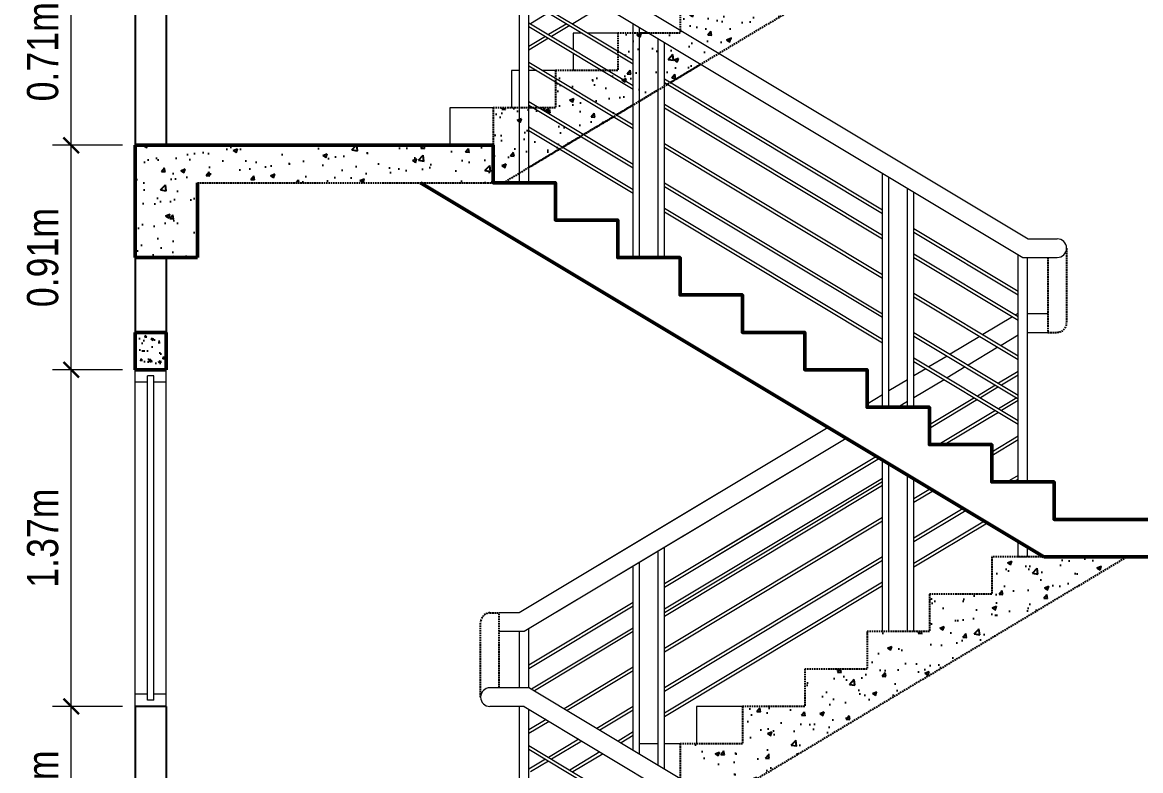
# Model space of a CAD drawing. Header units: inches. Extents: x -100787 to 3653, y -96809 to -8632.
# Drawn here: x -80548.6 to -80369.2, y -92033.5 to -91913.5 of the extents above; entities that cross this region are included whole.
import ezdxf

# ---------------------------------------------------------------- set-up
doc = ezdxf.new("R2010")
doc.units = ezdxf.units.IN
doc.header["$MEASUREMENT"] = 0
doc.header["$PDMODE"] = 99
doc.linetypes.add('ACAD_ISO04W100', pattern=[30.5, 24, -3, 0.5, -3])
doc.linetypes.add('DASHED2', pattern=[0.375, 0.25, -0.125])
for name, color, linetype, lineweight in [('Column', 2, 'Continuous', 50), ('Dimension', 7, 'Continuous', 15), ('FLOOR CASE', 251, 'Continuous', 13), ('GRID', 8, 'ACAD_ISO04W100', 15), ('LOW-WALL', 4, 'Continuous', 20), ('RAIL', 200, 'Continuous', 13), ('RAILING', 2, 'Continuous', 13), ('Window', 253, 'Continuous', 18)]:
    doc.layers.add(name, color=color, linetype=linetype, lineweight=lineweight)
for name, color, linetype in [('Hatch', 3, 'Continuous'), ('Stair', 190, 'DASHED2'), ('wall', 3, 'Continuous')]:
    doc.layers.add(name, color=color, linetype=linetype)
doc.styles.add('NARROW', font='ARIALN.TTF')
doc.dimstyles.new('3-16', dxfattribs={"dimtxt": 5, "dimasz": 2.5, "dimexe": 3, "dimexo": 2, "dimgap": 2, "dimtad": 1, "dimdec": 1, "dimzin": 3, "dimdsep": 46, "dimlunit": 4, "dimtxsty": 'NARROW', "dimblk": 'ARCHTICK', "dimcen": 0, "dimdle": 3, "dimclrd": 256, "dimclre": 256, "dimclrt": 7, "dimaunit": 1, "dimadec": 3, "dimazin": 1, "dimtfac": 1, "dimtdec": 1, "dimtofl": 0, "dimtmove": 0, "dimatfit": 3, "dimldrblk": 'CLOSED', "dimfxl": 1, "dimtolj": 1, "dimtzin": 0, "dimlwd": -1, "dimlwe": -1, "dimarcsym": 0})
pattern_1 = [(50, (-91153.956, -78241.683), (7.1726018, -0.6275213), [0.75, -8.25]), (355, (-91153.956, -78241.683), (-1.3875133, 7.5219213), [0.6, -6.6]), (100.4514, (-91153.358, -78241.7355), (5.7850938, 6.8943954), [0.637402, -7.011421]), (46.1842, (-91153.956, -78239.683), (10.6724105, -1.65519), [1.125, -12.375]), (96.6356, (-91153.066, -78239.821), (9.346627, 9.741179), [0.956103, -10.51713]), (351.1842, (-91153.956, -78239.683), (9.3466195, 9.741186), [0.9, -9.9]), (21, (-91152.956, -78240.183), (5.9690705, -4.026189), [0.75, -8.25]), (326, (-91152.956, -78240.183), (2.4331533, 7.2515005), [0.6, -6.6]), (71.4514, (-91152.4584, -78240.519), (8.4022263, 3.225305), [0.637402, -7.011421]), (37.5, (-91153.9558, -78241.6832), (0.12159855, 3.32893854), [0, -6.52, 0, -6.7, 0, -6.625]), (7.5, (-91153.956, -78241.683), (2.6306954, 3.9441171), [0, -3.82, 0, -6.37, 0, -2.525]), (327.5, (-91156.1858, -78241.6832), (5.33822436, -0.2255487), [0, -2.5, 0, -7.8, 0, -10.35]), (317.5, (-91157.186, -78241.683), (5.8318617, 1.0010498), [0, -3.25, 0, -5.18, 0, -7.35])]

# ---------------------------------------------------------------- blocks, each defined once
blk = doc.blocks.new('_ArchTick')
at = {"layer": 'GRID', "color": 0, "const_width": 0.15}
blk.add_lwpolyline([(-0.5, -0.5), (0.5, 0.5)], dxfattribs=at)
blk = doc.blocks.new('*D694')
at = {"layer": 'Defpoints', "color": 0}
for p in [(-80540.81, -91933.18), (-80530.55, -91933.18), (-80530.55, -91969.18)]:
    blk.add_point(p, dxfattribs=at)
at = {"layer": 'Dimension'}
for p, q in [((-80540.81, -91972.18), (-80540.81, -91930.18)), ((-80532.55, -91933.18), (-80543.81, -91933.18)), ((-80532.55, -91969.18), (-80543.81, -91969.18))]:
    blk.add_line(p, q, dxfattribs=at)
at = {"layer": 'Dimension', "xscale": 2.5, "yscale": 2.5, "zscale": 2.5}
for p, rotation in [((-80540.81, -91933.18), 90), ((-80540.81, -91969.18), 270)]:
    blk.add_blockref('_ArchTick', p, dxfattribs=dict(at, rotation=rotation))
at = {"layer": 'Dimension', "color": 7, "insert": (-80545.36, -91951.18), "char_height": 5, "attachment_point": 5, "rotation": 90, "style": 'NARROW'}
blk.add_mtext('\\A1;0.91m', dxfattribs=at)
blk = doc.blocks.new('_Closed')
at = {"layer": 'wall', "color": 0, "lineweight": -2}
for p, q in [((-1, 0.167), (0, 0)), ((-1, 0.167), (-1, -0.167)), ((0, 0), (-1, -0.167)), ((0, 0), (-1, 0))]:
    blk.add_line(p, q, dxfattribs=at)
blk = doc.blocks.new('*D695')
at = {"layer": 'Defpoints', "color": 0}
for p in [(-80540.81, -91903.18), (-80530.55, -91903.18), (-80530.55, -91933.18)]:
    blk.add_point(p, dxfattribs=at)
at = {"layer": 'Dimension'}
for p, q in [((-80540.81, -91936.18), (-80540.81, -91900.18)), ((-80532.55, -91903.18), (-80543.81, -91903.18)), ((-80532.55, -91933.18), (-80543.81, -91933.18))]:
    blk.add_line(p, q, dxfattribs=at)
at = {"layer": 'Dimension', "xscale": 2.5, "yscale": 2.5, "zscale": 2.5}
for p, rotation in [((-80540.81, -91903.18), 90), ((-80540.81, -91933.18), 270)]:
    blk.add_blockref('_ArchTick', p, dxfattribs=dict(at, rotation=rotation))
at = {"layer": 'Dimension', "color": 7, "insert": (-80545.36, -91918.18), "char_height": 5, "attachment_point": 5, "rotation": 90, "style": 'NARROW'}
blk.add_mtext('\\A1;0.71m', dxfattribs=at)
blk = doc.blocks.new('*D704')
at = {"layer": 'Defpoints', "color": 0}
for p in [(-80540.81, -92023.18), (-80530.55, -92023.18), (-80530.55, -92053.18)]:
    blk.add_point(p, dxfattribs=at)
at = {"layer": 'Dimension'}
for p, q in [((-80540.81, -92056.18), (-80540.81, -92020.18)), ((-80532.55, -92023.18), (-80543.81, -92023.18)), ((-80532.55, -92053.18), (-80543.81, -92053.18))]:
    blk.add_line(p, q, dxfattribs=at)
at = {"layer": 'Dimension', "xscale": 2.5, "yscale": 2.5, "zscale": 2.5}
for p, rotation in [((-80540.81, -92023.18), 90), ((-80540.81, -92053.18), 270)]:
    blk.add_blockref('_ArchTick', p, dxfattribs=dict(at, rotation=rotation))
at = {"layer": 'Dimension', "color": 7, "insert": (-80545.36, -92038.18), "char_height": 5, "attachment_point": 5, "rotation": 90, "style": 'NARROW'}
blk.add_mtext('\\A1;0.76m', dxfattribs=at)
blk = doc.blocks.new('*D705')
at = {"layer": 'Defpoints', "color": 0}
for p in [(-80540.81, -91969.18), (-80530.55, -91969.18), (-80530.55, -92023.18)]:
    blk.add_point(p, dxfattribs=at)
at = {"layer": 'Dimension'}
for p, q in [((-80540.81, -92026.18), (-80540.81, -91966.18)), ((-80532.55, -91969.18), (-80543.81, -91969.18)), ((-80532.55, -92023.18), (-80543.81, -92023.18))]:
    blk.add_line(p, q, dxfattribs=at)
at = {"layer": 'Dimension', "xscale": 2.5, "yscale": 2.5, "zscale": 2.5}
for p, rotation in [((-80540.81, -91969.18), 90), ((-80540.81, -92023.18), 270)]:
    blk.add_blockref('_ArchTick', p, dxfattribs=dict(at, rotation=rotation))
at = {"layer": 'Dimension', "color": 7, "insert": (-80545.36, -91996.18), "char_height": 5, "attachment_point": 5, "rotation": 90, "style": 'NARROW'}
blk.add_mtext('\\A1;1.37m', dxfattribs=at)

msp = doc.modelspace()

# ---------------------------------------------------------------- hatches: boundary and pattern name
at = {"layer": 'Hatch'}
h = msp.add_hatch(dxfattribs=at)
h.set_pattern_fill('AR-CONC', color=256, style=0)
h.set_pattern_definition(pattern_1)
h.paths.add_polyline_path([(-80371.46, -91879.18), (-80384.78, -91879.18), (-80393.12, -91879.18), (-80393.12, -91885.18), (-80403.12, -91885.18), (-80403.12, -91891.18), (-80413.12, -91891.18), (-80413.12, -91897.18), (-80423.12, -91897.18), (-80423.12, -91903.18), (-80433.12, -91903.18), (-80433.12, -91909.18), (-80443.12, -91909.18), (-80443.12, -91914.68), (-80436.88, -91918.43)])
h = msp.add_hatch(dxfattribs=at)
h.set_pattern_fill('AR-CONC', color=256, style=0)
h.set_pattern_definition(pattern_1)
h.paths.add_polyline_path([(-80473.12, -91933.18), (-80530.55, -91933.18), (-80530.55, -91951.18), (-80520.55, -91951.18), (-80520.55, -91939.18), (-80473.12, -91939.18)])
h.paths.add_polyline_path([(-80468.87, -91927.18), (-80473.12, -91927.18), (-80473.12, -91933.18), (-80473.12, -91939.18), (-80471.46, -91939.18), (-80468.87, -91937.63)])
h.paths.add_polyline_path([(-80462.43, -91933.77), (-80467.37, -91930.8), (-80467.37, -91936.73)])
h.paths.add_polyline_path([(-80467.37, -91927.18), (-80468.87, -91927.18), (-80468.87, -91937.63), (-80467.37, -91936.73)])
h.paths.add_polyline_path([(-80466.6, -91927.18), (-80467.37, -91927.18), (-80467.37, -91930.22), (-80461.95, -91933.47), (-80459.03, -91931.73)])
h.paths.add_polyline_path([(-80463.12, -91922.97), (-80463.12, -91927.18), (-80465.63, -91927.18), (-80458.54, -91931.43), (-80453.78, -91928.58)])
h.paths.add_polyline_path([(-80450.62, -91924.18), (-80455.62, -91921.18), (-80463.12, -91921.18), (-80463.12, -91922.39), (-80453.3, -91928.29), (-80450.62, -91926.68)])
h.paths.add_polyline_path([(-80454.64, -91921.18), (-80455.62, -91921.18), (-80450.62, -91924.18), (-80450.62, -91923.6)], flags=17)
h.paths.add_polyline_path([(-80450.62, -91920.1), (-80453.12, -91918.6), (-80453.12, -91921.18), (-80454.64, -91921.18), (-80450.62, -91923.6)])
h.paths.add_polyline_path([(-80446.62, -91916.08), (-80448.12, -91915.18), (-80449.62, -91915.18), (-80449.62, -91926.08), (-80446.62, -91924.28)])
h.paths.add_polyline_path([(-80450.62, -91915.18), (-80453.12, -91915.18), (-80453.12, -91918.01), (-80450.62, -91919.51)])
h.paths.add_polyline_path([(-80449.62, -91915.18), (-80450.62, -91915.18), (-80450.62, -91926.68), (-80449.62, -91926.08)])
h.paths.add_polyline_path([(-80443.12, -91914.68), (-80443.12, -91915.18), (-80448.12, -91915.18), (-80439.79, -91920.18), (-80436.88, -91918.43)])
h.paths.add_polyline_path([(-80445.62, -91916.68), (-80445.62, -91922.51), (-80444.65, -91923.1), (-80439.79, -91920.18)])
h = msp.add_hatch(dxfattribs=at)
h.set_pattern_fill('AR-CONC', color=256, scale=0.5, style=0)
h.set_pattern_definition([(130, (-86132.4865, -73394.164), (-3.5863009, -0.31376067), [0.375, -4.125]), (185, (-86132.4865, -73394.164), (0.6937567, 3.7609607), [0.3, -3.3]), (79.5486, (-86132.7854, -73394.19), (-2.8925469, 3.4471977), [0.31870095, -3.50571056]), (133.8158, (-86132.4865, -73393.164), (-5.3362052, -0.8275951), [0.5625, -6.1875]), (83.3644, (-86132.931, -73393.233), (-4.6733135, 4.8705894), [0.4780514, -5.258565]), (188.8158, (-86132.4865, -73393.164), (-4.6733097, 4.870593), [0.45, -4.95]), (159, (-86132.9865, -73393.414), (-2.98453526, -2.01309445), [0.375, -4.125]), (214, (-86132.9865, -73393.414), (-1.21657666, 3.6257502), [0.3, -3.3]), (108.5486, (-86133.2352, -73393.5817), (-4.20111314, 1.6126525), [0.31870095, -3.50571056]), (142.5, (-86132.4865, -73394.164), (-0.06079928, 1.66446927), [0, -3.26, 0, -3.35, 0, -3.3125]), (172.5, (-86132.4865, -73394.164), (-1.31534769, 1.97205856), [0, -1.91, 0, -3.185, 0, -1.2625]), (212.5, (-86131.3715, -73394.164), (-2.66911218, -0.11277436), [0, -1.25, 0, -3.9, 0, -5.175]), (222.5, (-86130.8715, -73394.164), (-2.91593085, 0.5005249), [0, -1.625, 0, -2.59, 0, -3.675])])
h.paths.add_polyline_path([(-80530.55, -91963.18), (-80525.55, -91963.18), (-80525.55, -91969.18), (-80530.55, -91969.18)])
h = msp.add_hatch(dxfattribs=at)
h.set_pattern_fill('AR-CONC', color=256, scale=0.5, style=0)
h.set_pattern_definition([(130, (-86132.4865, -73394.164), (-3.5863009, -0.31376067), [0.375, -4.125]), (185, (-86132.4865, -73394.164), (0.6937567, 3.7609607), [0.3, -3.3]), (79.5486, (-86132.7854, -73394.19), (-2.8925469, 3.4471977), [0.31870095, -3.50571056]), (133.8158, (-86132.4865, -73393.164), (-5.3362052, -0.8275951), [0.5625, -6.1875]), (83.3644, (-86132.931, -73393.233), (-4.6733135, 4.8705894), [0.4780514, -5.258565]), (188.8158, (-86132.4865, -73393.164), (-4.6733097, 4.870593), [0.45, -4.95]), (159, (-86132.9865, -73393.414), (-2.98453526, -2.01309445), [0.375, -4.125]), (214, (-86132.9865, -73393.414), (-1.21657666, 3.6257502), [0.3, -3.3]), (108.5486, (-86133.2352, -73393.5817), (-4.20111314, 1.6126525), [0.31870095, -3.50571056]), (142.5, (-86132.4865, -73394.164), (-0.06079928, 1.66446927), [0, -3.26, 0, -3.35, 0, -3.3125]), (172.5, (-86132.4865, -73394.164), (-1.31534769, 1.97205856), [0, -1.91, 0, -3.185, 0, -1.2625]), (212.5, (-86131.3715, -73394.164), (-2.66911218, -0.11277436), [0, -1.25, 0, -3.9, 0, -5.175]), (222.5, (-86130.8715, -73394.164), (-2.91593085, 0.5005249), [0, -1.625, 0, -2.59, 0, -3.675])])
h.paths.add_polyline_path([(-80530.55, -91963.18), (-80525.55, -91963.18), (-80525.55, -91969.18), (-80530.55, -91969.18)])
h = msp.add_hatch(dxfattribs=at)
h.set_pattern_fill('AR-CONC', color=256, style=0)
h.set_pattern_definition([(50, (-91153.956, -78001.683), (7.1726018, -0.6275213), [0.75, -8.25]), (355, (-91153.956, -78001.683), (-1.3875133, 7.5219213), [0.6, -6.6]), (100.4514, (-91153.358, -78001.7355), (5.7850938, 6.8943954), [0.637402, -7.011421]), (46.1842, (-91153.956, -77999.683), (10.6724105, -1.65519), [1.125, -12.375]), (96.6356, (-91153.066, -77999.821), (9.346627, 9.741179), [0.956103, -10.51713]), (351.1842, (-91153.956, -77999.683), (9.3466195, 9.741186), [0.9, -9.9]), (21, (-91152.956, -78000.183), (5.9690705, -4.026189), [0.75, -8.25]), (326, (-91152.956, -78000.183), (2.4331533, 7.2515005), [0.6, -6.6]), (71.4514, (-91152.4584, -78000.519), (8.4022263, 3.225305), [0.637402, -7.011421]), (37.5, (-91153.9558, -78001.6832), (0.12159855, 3.32893854), [0, -6.52, 0, -6.7, 0, -6.625]), (7.5, (-91153.956, -78001.683), (2.6306954, 3.9441171), [0, -3.82, 0, -6.37, 0, -2.525]), (327.5, (-91156.1858, -78001.6832), (5.33822436, -0.2255487), [0, -2.5, 0, -7.8, 0, -10.35]), (317.5, (-91157.186, -78001.683), (5.8318617, 1.0010498), [0, -3.25, 0, -5.18, 0, -7.35])])
h.paths.add_polyline_path([(-80371.46, -91999.18), (-80384.78, -91999.18), (-80393.12, -91999.18), (-80393.12, -92005.18), (-80403.12, -92005.18), (-80403.12, -92011.18), (-80413.12, -92011.18), (-80413.12, -92017.18), (-80423.12, -92017.18), (-80423.12, -92023.18), (-80433.12, -92023.18), (-80433.12, -92029.18), (-80443.12, -92029.18), (-80443.12, -92034.68), (-80436.88, -92038.43)])
h.paths.add_polyline_path([(-80443.12, -92034.68), (-80443.12, -92035.18), (-80448.12, -92035.18), (-80439.79, -92040.18), (-80436.88, -92038.43)])
h.paths.add_polyline_path([(-80439.79, -92040.18), (-80445.62, -92036.68), (-80445.62, -92042.51), (-80444.65, -92043.1)])
h.paths.add_polyline_path([(-80446.62, -92036.08), (-80448.12, -92035.18), (-80449.62, -92035.18), (-80449.62, -92046.08), (-80446.62, -92044.28)])
h.paths.add_polyline_path([(-80445.62, -92036.68), (-80446.62, -92036.08), (-80446.62, -92044.28), (-80445.62, -92043.68)])
h.paths.add_polyline_path([(-80449.62, -92035.18), (-80450.62, -92035.18), (-80450.62, -92046.68), (-80449.62, -92046.08)])
h.paths.add_polyline_path([(-80450.62, -92035.18), (-80453.12, -92035.18), (-80453.12, -92038.01), (-80450.62, -92039.51)])
h.paths.add_polyline_path([(-80450.62, -92040.1), (-80453.12, -92038.6), (-80453.12, -92041.18), (-80454.64, -92041.18), (-80450.62, -92043.6)])
h.paths.add_polyline_path([(-80450.62, -92044.18), (-80455.62, -92041.18), (-80463.12, -92041.18), (-80463.12, -92042.39), (-80453.3, -92048.29), (-80450.62, -92046.68)])

# ---------------------------------------------------------------- linework, layer by layer
at = {"layer": 'Column'}
for p, q in [((-80530.55, -91933.18), (-80530.55, -91951.18)), ((-80520.55, -91951.18), (-80520.55, -91939.18)), ((-80484.78, -91939.18), (-80384.78, -91999.18)), ((-80530.55, -91951.18), (-80520.55, -91951.18)), ((-80530.55, -91963.18), (-80525.55, -91963.18)), ((-80530.55, -91969.18), (-80530.55, -91963.18)), ((-80530.55, -91963.18), (-80525.55, -91963.18)), ((-80530.55, -91969.18), (-80530.55, -91963.18)), ((-80525.55, -91963.18), (-80525.55, -91969.18)), ((-80525.55, -91963.18), (-80525.55, -91969.18)), ((-80530.55, -91969.18), (-80525.55, -91969.18)), ((-80530.55, -91969.18), (-80525.55, -91969.18)), ((-80530.55, -91969.18), (-80525.55, -91969.18)), ((-80530.55, -91969.18), (-80525.55, -91969.18)), ((-80324.84, -91999.18), (-80384.78, -91999.18)), ((-80324.84, -91999.18), (-80384.78, -91999.18)), ((-80310.8, -91999.18), (-80384.78, -91999.18)), ((-80310.8, -91999.18), (-80384.78, -91999.18)), ((-80310.8, -91999.18), (-80384.78, -91999.18)), ((-80310.8, -91999.18), (-80384.78, -91999.18)), ((-80310.8, -91999.18), (-80384.78, -91999.18)), ((-80310.8, -91999.18), (-80384.78, -91999.18))]:
    msp.add_line(p, q, dxfattribs=at)
msp.add_lwpolyline([(-80314.84, -91993.18), (-80383.12, -91993.18), (-80383.12, -91987.18), (-80393.12, -91987.18), (-80393.12, -91981.18), (-80403.12, -91981.18), (-80403.12, -91975.18), (-80413.12, -91975.18), (-80413.12, -91969.18), (-80423.12, -91969.18), (-80423.12, -91963.18), (-80433.12, -91963.18), (-80433.12, -91957.18), (-80443.12, -91957.18), (-80443.12, -91951.18), (-80453.12, -91951.18), (-80453.12, -91945.18), (-80463.12, -91945.18), (-80463.12, -91939.18), (-80473.12, -91939.18), (-80473.12, -91933.18), (-80530.55, -91933.18)], dxfattribs=at)
at = {"layer": 'FLOOR CASE'}
for p, q in [((-80464.23, -91911.93), (-80467.14, -91913.68)), ((-80455.48, -91910.77), (-80460.34, -91913.68)), ((-80461.31, -91913.68), (-80464.23, -91915.43)), ((-80460.83, -91913.97), (-80463.74, -91915.72)), ((-80460.26, -91915.18), (-80460.26, -91917.81)), ((-80458.81, -91915.18), (-80460.26, -91915.18)), ((-80453.12, -91915.18), (-80457.84, -91915.18)), ((-80464.71, -91915.72), (-80467.37, -91917.32)), ((-80464.23, -91916.02), (-80467.37, -91917.9)), ((-80460.26, -91918.4), (-80460.26, -91921.18)), ((-80470.15, -91921.18), (-80470.15, -91927.18)), ((-80468.87, -91921.18), (-80470.15, -91921.18)), ((-80466.11, -91921.18), (-80467.37, -91921.18)), ((-80463.12, -91921.18), (-80465.14, -91921.18)), ((-80473.12, -91927.18), (-80480.04, -91927.18)), ((-80480.04, -91927.18), (-80480.04, -91933.18)), ((-80388.95, -91960.18), (-80389.3, -91960.39)), ((-80388.95, -91960.18), (-80389.3, -91960.39)), ((-80388.95, -91960.18), (-80388.87, -91960.18)), ((-80388.95, -91960.18), (-80388.87, -91960.18)), ((-80387.37, -91960.18), (-80384.12, -91960.18)), ((-80387.37, -91960.18), (-80384.12, -91960.18)), ((-80389.78, -91960.68), (-80394.54, -91963.54)), ((-80389.78, -91960.68), (-80394.54, -91963.54)), ((-80395.03, -91963.83), (-80399.79, -91966.69)), ((-80395.03, -91963.83), (-80399.79, -91966.69)), ((-80388.87, -91963.63), (-80391.63, -91965.29)), ((-80388.87, -91963.63), (-80391.63, -91965.29)), ((-80388.87, -91987.18), (-80388.87, -91963.63)), ((-80388.87, -91987.18), (-80388.87, -91963.63)), ((-80387.37, -91963.18), (-80384.12, -91963.18)), ((-80387.37, -91987.18), (-80387.37, -91963.18)), ((-80387.37, -91963.18), (-80384.12, -91963.18)), ((-80387.37, -91987.18), (-80387.37, -91963.18)), ((-80392.12, -91965.58), (-80396.88, -91968.44)), ((-80392.12, -91965.58), (-80396.88, -91968.44)), ((-80400.28, -91966.98), (-80403.19, -91968.73)), ((-80400.28, -91966.98), (-80403.19, -91968.73)), ((-80403.68, -91969.02), (-80405.62, -91970.18)), ((-80403.68, -91969.02), (-80405.62, -91970.18)), ((-80403.68, -91969.02), (-80405.62, -91970.18)), ((-80403.68, -91969.02), (-80405.62, -91970.18)), ((-80397.36, -91968.73), (-80400.28, -91970.48)), ((-80397.36, -91968.73), (-80400.28, -91970.48)), ((-80397.36, -91968.73), (-80400.28, -91970.48)), ((-80397.36, -91968.73), (-80400.28, -91970.48)), ((-80388.87, -91969.46), (-80392.02, -91971.35)), ((-80388.87, -91969.46), (-80392.02, -91971.35)), ((-80388.87, -91969.46), (-80392.02, -91971.35)), ((-80388.87, -91969.46), (-80392.02, -91971.35)), ((-80406.62, -91970.78), (-80409.62, -91972.58)), ((-80406.62, -91970.78), (-80409.62, -91972.58)), ((-80406.62, -91970.78), (-80409.62, -91972.58)), ((-80406.62, -91970.78), (-80409.62, -91972.58)), ((-80400.76, -91970.77), (-80405.62, -91973.68)), ((-80400.76, -91970.77), (-80405.62, -91973.68)), ((-80400.76, -91970.77), (-80405.62, -91973.68)), ((-80400.76, -91970.77), (-80405.62, -91973.68)), ((-80388.87, -91970.05), (-80391.53, -91971.64)), ((-80388.87, -91970.05), (-80391.53, -91971.64)), ((-80388.87, -91970.05), (-80391.53, -91971.64)), ((-80388.87, -91970.05), (-80391.53, -91971.64)), ((-80392.5, -91971.64), (-80395.42, -91973.39)), ((-80392.5, -91971.64), (-80395.42, -91973.39)), ((-80392.5, -91971.64), (-80395.42, -91973.39)), ((-80392.5, -91971.64), (-80395.42, -91973.39)), ((-80392.02, -91971.93), (-80394.93, -91973.68)), ((-80392.02, -91971.93), (-80394.93, -91973.68)), ((-80392.02, -91971.93), (-80394.93, -91973.68)), ((-80392.02, -91971.93), (-80394.93, -91973.68)), ((-80410.62, -91973.18), (-80413.12, -91974.68)), ((-80410.62, -91973.18), (-80413.12, -91974.68)), ((-80410.62, -91973.18), (-80413.12, -91974.68)), ((-80410.62, -91973.18), (-80413.12, -91974.68)), ((-80406.62, -91974.28), (-80408.12, -91975.18)), ((-80406.62, -91974.28), (-80408.12, -91975.18)), ((-80406.62, -91974.28), (-80408.12, -91975.18)), ((-80406.62, -91974.28), (-80408.12, -91975.18)), ((-80395.9, -91973.68), (-80403.12, -91978.01)), ((-80395.9, -91973.68), (-80403.12, -91978.01)), ((-80395.9, -91973.68), (-80403.12, -91978.01)), ((-80395.9, -91973.68), (-80403.12, -91978.01)), ((-80395.42, -91973.97), (-80403.12, -91978.6)), ((-80395.42, -91973.97), (-80403.12, -91978.6)), ((-80395.42, -91973.97), (-80403.12, -91978.6)), ((-80395.42, -91973.97), (-80403.12, -91978.6)), ((-80389.1, -91973.68), (-80392.02, -91975.43)), ((-80389.1, -91973.68), (-80392.02, -91975.43)), ((-80389.1, -91973.68), (-80392.02, -91975.43)), ((-80389.1, -91973.68), (-80392.02, -91975.43)), ((-80388.87, -91974.13), (-80391.53, -91975.72)), ((-80388.87, -91974.13), (-80391.53, -91975.72)), ((-80388.87, -91974.13), (-80391.53, -91975.72)), ((-80388.87, -91974.13), (-80391.53, -91975.72)), ((-80392.5, -91975.72), (-80401.6, -91981.18)), ((-80392.5, -91975.72), (-80401.6, -91981.18)), ((-80392.5, -91975.72), (-80401.6, -91981.18)), ((-80392.5, -91975.72), (-80401.6, -91981.18)), ((-80392.02, -91976.02), (-80400.63, -91981.18)), ((-80392.02, -91976.02), (-80400.63, -91981.18)), ((-80392.02, -91976.02), (-80400.63, -91981.18)), ((-80392.02, -91976.02), (-80400.63, -91981.18)), ((-80419.37, -91978.43), (-80468.95, -92008.18)), ((-80419.37, -91978.43), (-80453.95, -91999.18)), ((-80419.37, -91978.43), (-80453.95, -91999.18)), ((-80419.37, -91978.43), (-80453.95, -91999.18)), ((-80419.37, -91978.43), (-80453.95, -91999.18)), ((-80416.45, -91980.18), (-80468.12, -92011.18)), ((-80416.45, -91980.18), (-80448.12, -91999.18)), ((-80416.45, -91980.18), (-80448.12, -91999.18)), ((-80416.45, -91980.18), (-80448.12, -91999.18)), ((-80416.45, -91980.18), (-80448.12, -91999.18)), ((-80388.87, -91979.84), (-80393.12, -91982.39)), ((-80388.87, -91979.84), (-80393.12, -91982.39)), ((-80388.87, -91979.84), (-80393.12, -91982.39)), ((-80388.87, -91979.84), (-80393.12, -91982.39)), ((-80388.87, -91980.42), (-80393.12, -91982.97)), ((-80388.87, -91980.42), (-80393.12, -91982.97)), ((-80388.87, -91980.42), (-80393.12, -91982.97)), ((-80388.87, -91980.42), (-80393.12, -91982.97)), ((-80411.59, -91983.1), (-80445.62, -92003.51)), ((-80411.11, -91983.39), (-80445.62, -92004.1)), ((-80411.59, -91983.1), (-80438.4, -91999.18)), ((-80411.59, -91983.1), (-80438.4, -91999.18)), ((-80411.59, -91983.1), (-80438.4, -91999.18)), ((-80411.59, -91983.1), (-80438.4, -91999.18)), ((-80411.11, -91983.39), (-80437.43, -91999.18)), ((-80411.11, -91983.39), (-80437.43, -91999.18)), ((-80411.11, -91983.39), (-80437.43, -91999.18)), ((-80411.11, -91983.39), (-80437.43, -91999.18)), ((-80410.62, -91999.77), (-80410.62, -91983.68)), ((-80410.62, -91999.77), (-80410.62, -91983.68)), ((-80410.62, -91999.77), (-80410.62, -91983.68)), ((-80410.62, -91999.77), (-80410.62, -91983.68)), ((-80410.62, -92011.18), (-80410.62, -91983.68)), ((-80409.62, -91999.18), (-80409.62, -91984.28)), ((-80409.62, -91999.18), (-80409.62, -91984.28)), ((-80409.62, -91999.18), (-80409.62, -91984.28)), ((-80409.62, -91999.18), (-80409.62, -91984.28)), ((-80409.62, -92011.18), (-80409.62, -91984.28)), ((-80410.62, -91986.6), (-80445.62, -92007.6)), ((-80410.62, -91987.18), (-80445.62, -92008.18)), ((-80410.62, -91987.18), (-80445.62, -92008.18)), ((-80410.62, -91987.18), (-80445.62, -92008.18)), ((-80406.62, -91999.18), (-80406.62, -91986.08)), ((-80406.62, -91999.18), (-80406.62, -91986.08)), ((-80406.62, -91999.18), (-80406.62, -91986.08)), ((-80406.62, -91999.18), (-80406.62, -91986.08)), ((-80406.62, -92011.18), (-80406.62, -91986.08)), ((-80405.62, -92000.85), (-80405.62, -91986.68)), ((-80405.62, -92000.85), (-80405.62, -91986.68)), ((-80405.62, -92000.85), (-80405.62, -91986.68)), ((-80405.62, -92000.85), (-80405.62, -91986.68)), ((-80405.62, -92011.18), (-80405.62, -91986.68)), ((-80388.87, -91986.14), (-80390.62, -91987.18)), ((-80388.87, -91986.14), (-80390.62, -91987.18)), ((-80388.87, -91986.14), (-80390.62, -91987.18)), ((-80388.87, -91986.14), (-80390.62, -91987.18)), ((-80388.87, -91986.72), (-80389.64, -91987.18)), ((-80388.87, -91986.72), (-80389.64, -91987.18)), ((-80388.87, -91986.72), (-80389.64, -91987.18)), ((-80388.87, -91986.72), (-80389.64, -91987.18)), ((-80410.62, -91987.76), (-80445.62, -92008.76)), ((-80410.62, -91987.76), (-80445.62, -92008.76)), ((-80402.95, -91988.29), (-80405.62, -91989.89)), ((-80402.95, -91988.29), (-80405.62, -91989.89)), ((-80402.95, -91988.29), (-80405.62, -91989.89)), ((-80402.95, -91988.29), (-80405.62, -91989.89)), ((-80402.46, -91988.58), (-80405.62, -91990.47)), ((-80402.46, -91988.58), (-80405.62, -91990.47)), ((-80402.46, -91988.58), (-80405.62, -91990.47)), ((-80402.46, -91988.58), (-80405.62, -91990.47)), ((-80397.7, -91991.43), (-80405.62, -91996.19)), ((-80397.7, -91991.43), (-80405.62, -91996.19)), ((-80397.7, -91991.43), (-80405.62, -91996.19)), ((-80397.7, -91991.43), (-80405.62, -91996.19)), ((-80397.7, -91991.43), (-80405.62, -91996.19)), ((-80397.7, -91991.43), (-80405.62, -91996.19)), ((-80397.7, -91991.43), (-80405.62, -91996.19)), ((-80397.7, -91991.43), (-80405.62, -91996.19)), ((-80397.21, -91991.73), (-80405.62, -91996.77)), ((-80397.21, -91991.73), (-80405.62, -91996.77)), ((-80397.21, -91991.73), (-80405.62, -91996.77)), ((-80397.21, -91991.73), (-80405.62, -91996.77)), ((-80397.21, -91991.73), (-80405.62, -91996.77)), ((-80397.21, -91991.73), (-80405.62, -91996.77)), ((-80397.21, -91991.73), (-80405.62, -91996.77)), ((-80397.21, -91991.73), (-80405.62, -91996.77)), ((-80443.95, -91993.18), (-80468.95, -92008.18)), ((-80443.95, -91993.18), (-80468.95, -92008.18)), ((-80438.12, -91993.18), (-80468.12, -92011.18)), ((-80438.12, -91993.18), (-80468.12, -92011.18)), ((-80410.62, -91992.89), (-80445.62, -92013.89)), ((-80427.43, -91993.18), (-80445.62, -92004.1)), ((-80428.4, -91993.18), (-80445.62, -92003.51)), ((-80427.43, -91993.18), (-80445.62, -92004.1)), ((-80428.4, -91993.18), (-80445.62, -92003.51)), ((-80427.43, -91993.18), (-80445.62, -92004.1)), ((-80428.4, -91993.18), (-80445.62, -92003.51)), ((-80427.43, -91993.18), (-80445.62, -92004.1)), ((-80428.4, -91993.18), (-80445.62, -92003.51)), ((-80410.62, -91993.47), (-80445.62, -92014.47)), ((-80410.62, -91992.89), (-80421.11, -91999.18)), ((-80410.62, -91992.89), (-80421.11, -91999.18)), ((-80410.62, -91992.89), (-80421.11, -91999.18)), ((-80410.62, -91992.89), (-80421.11, -91999.18)), ((-80410.62, -91993.47), (-80420.14, -91999.18)), ((-80410.62, -91993.47), (-80420.14, -91999.18)), ((-80410.62, -91993.47), (-80420.14, -91999.18)), ((-80410.62, -91993.47), (-80420.14, -91999.18)), ((-80409.62, -92011.18), (-80409.62, -91993.18)), ((-80409.62, -92011.18), (-80409.62, -91993.18)), ((-80394.3, -91993.47), (-80405.62, -92000.27)), ((-80394.3, -91993.47), (-80405.62, -92000.27)), ((-80394.3, -91993.47), (-80405.62, -92000.27)), ((-80394.3, -91993.47), (-80405.62, -92000.27)), ((-80394.3, -91993.47), (-80405.62, -92000.27)), ((-80394.3, -91993.47), (-80405.62, -92000.27)), ((-80394.3, -91993.47), (-80405.62, -92000.27)), ((-80394.3, -91993.47), (-80405.62, -92000.27)), ((-80393.81, -91993.77), (-80405.62, -92000.85)), ((-80393.81, -91993.77), (-80405.62, -92000.85)), ((-80393.81, -91993.77), (-80405.62, -92000.85)), ((-80393.81, -91993.77), (-80405.62, -92000.85)), ((-80393.81, -91993.77), (-80405.62, -92000.85)), ((-80393.81, -91993.77), (-80405.62, -92000.85)), ((-80393.81, -91993.77), (-80405.62, -92000.85)), ((-80393.81, -91993.77), (-80405.62, -92000.85)), ((-80445.62, -91999.18), (-80445.62, -91997.68)), ((-80445.62, -91999.18), (-80445.62, -91997.68)), ((-80445.62, -91999.18), (-80445.62, -91997.68)), ((-80445.62, -91999.18), (-80445.62, -91997.68)), ((-80445.62, -92033.18), (-80445.62, -91997.68)), ((-80388.87, -91999.18), (-80388.87, -91996.73)), ((-80388.87, -91999.18), (-80388.87, -91996.73)), ((-80388.87, -91999.18), (-80388.87, -91996.73)), ((-80388.87, -91999.18), (-80388.87, -91996.73)), ((-80388.87, -91999.18), (-80388.87, -91996.73)), ((-80388.87, -91999.18), (-80388.87, -91996.73)), ((-80388.87, -91999.18), (-80388.87, -91996.73)), ((-80388.87, -91999.18), (-80388.87, -91996.73)), ((-80387.37, -91999.18), (-80387.37, -91997.63)), ((-80387.37, -91999.18), (-80387.37, -91997.63)), ((-80387.37, -91999.18), (-80387.37, -91997.63)), ((-80387.37, -91999.18), (-80387.37, -91997.63)), ((-80387.37, -91999.18), (-80387.37, -91997.63)), ((-80387.37, -91999.18), (-80387.37, -91997.63)), ((-80387.37, -91999.18), (-80387.37, -91997.63)), ((-80387.37, -91999.18), (-80387.37, -91997.63)), ((-80446.62, -91999.18), (-80446.62, -91998.28)), ((-80446.62, -91999.18), (-80446.62, -91998.28)), ((-80446.62, -91999.18), (-80446.62, -91998.28)), ((-80446.62, -91999.18), (-80446.62, -91998.28)), ((-80446.62, -92032.58), (-80446.62, -91998.28)), ((-80410.62, -91999.19), (-80445.62, -92020.19)), ((-80410.62, -91999.77), (-80445.62, -92020.77)), ((-80388.87, -91999.18), (-80387.37, -91999.18)), ((-80388.87, -91999.18), (-80387.37, -91999.18)), ((-80388.87, -91999.18), (-80387.37, -91999.18)), ((-80388.87, -91999.18), (-80387.37, -91999.18)), ((-80388.87, -91999.18), (-80387.37, -91999.18)), ((-80388.87, -91999.18), (-80387.37, -91999.18)), ((-80388.87, -91999.18), (-80387.37, -91999.18)), ((-80388.87, -91999.18), (-80387.37, -91999.18)), ((-80450.62, -92030.18), (-80450.62, -92000.68)), ((-80449.62, -92030.78), (-80449.62, -92000.08)), ((-80410.62, -92003.27), (-80445.62, -92024.27)), ((-80410.62, -92003.85), (-80445.62, -92024.85)), ((-80450.62, -92006.51), (-80467.37, -92016.56)), ((-80450.62, -92007.1), (-80467.37, -92017.15)), ((-80468.95, -92008.18), (-80472.12, -92008.18)), ((-80468.95, -92008.18), (-80472.12, -92008.18)), ((-80467.37, -92020.18), (-80467.37, -92010.73)), ((-80450.62, -92010.6), (-80466.95, -92020.39)), ((-80468.12, -92011.18), (-80472.12, -92011.18)), ((-80468.12, -92011.18), (-80472.12, -92011.18)), ((-80468.87, -92020.18), (-80468.87, -92011.18)), ((-80450.62, -92011.18), (-80466.46, -92020.68)), ((-80450.62, -92016.89), (-80461.7, -92023.54)), ((-80450.62, -92017.47), (-80461.21, -92023.83)), ((-80450.62, -92023.19), (-80456.45, -92026.69)), ((-80433.12, -92023.18), (-80440.48, -92023.18)), ((-80440.48, -92023.18), (-80440.48, -92029.18)), ((-80450.62, -92023.77), (-80455.97, -92026.98)), ((-80464.62, -92025.29), (-80467.37, -92026.94)), ((-80464.13, -92025.58), (-80467.37, -92027.52)), ((-80459.37, -92028.44), (-80464.23, -92031.35)), ((-80450.62, -92027.27), (-80453.05, -92028.73)), ((-80450.62, -92027.85), (-80452.57, -92029.02)), ((-80458.88, -92028.73), (-80463.74, -92031.64)), ((-80455.97, -92030.48), (-80460.83, -92033.39)), ((-80446.62, -92029.18), (-80449.62, -92029.18)), ((-80443.12, -92029.18), (-80445.62, -92029.18)), ((-80464.71, -92031.64), (-80467.37, -92033.24)), ((-80464.23, -92031.93), (-80467.14, -92033.68)), ((-80455.48, -92030.77), (-80460.34, -92033.68))]:
    msp.add_line(p, q, dxfattribs=at)
at = {"layer": 'LOW-WALL'}
for p, q in [((-80467.29, -91900.18), (-80387.29, -91948.18)), ((-80468.12, -91903.18), (-80388.12, -91951.18)), ((-80387.29, -91948.18), (-80382.62, -91948.18)), ((-80381.12, -91949.68), (-80381.12, -91949.68)), ((-80388.12, -91951.18), (-80382.62, -91951.18)), ((-80467.29, -92020.18), (-80473.62, -92020.18)), ((-80467.29, -92020.18), (-80387.29, -92068.18)), ((-80475.12, -92021.68), (-80475.12, -92021.68)), ((-80468.12, -92023.18), (-80473.62, -92023.18)), ((-80468.12, -92023.18), (-80388.12, -92071.18))]:
    msp.add_line(p, q, dxfattribs=at)
for centre, start, end in [((-80382.62, -91949.68), 0, 90), ((-80382.62, -91949.68), 270, 0), ((-80473.62, -92021.68), 90, 180), ((-80473.62, -92021.68), 180, 270)]:
    msp.add_arc(centre, 1.5, start, end, dxfattribs=at)
at = {"layer": 'RAIL'}
for p, q in [((-80450.62, -91951.18), (-80450.62, -91913.68)), ((-80449.62, -91951.18), (-80449.62, -91914.28)), ((-80446.62, -91951.18), (-80446.62, -91916.08)), ((-80445.62, -91951.18), (-80445.62, -91916.68)), ((-80410.62, -91975.18), (-80410.62, -91937.68)), ((-80409.62, -91975.18), (-80409.62, -91938.28)), ((-80406.62, -91975.18), (-80406.62, -91940.08)), ((-80405.62, -91975.18), (-80405.62, -91940.68))]:
    msp.add_line(p, q, dxfattribs=at)
at = {"layer": 'RAILING'}
for p, q in [((-80468.87, -91939.18), (-80468.87, -91903.18)), ((-80467.37, -91939.18), (-80467.37, -91903.63)), ((-80467.37, -91909.46), (-80450.62, -91919.51)), ((-80467.37, -91910.05), (-80450.62, -91920.1)), ((-80467.37, -91913.55), (-80450.62, -91923.6)), ((-80467.37, -91914.13), (-80450.62, -91924.18)), ((-80467.37, -91919.84), (-80450.62, -91929.89)), ((-80467.37, -91920.42), (-80450.62, -91930.47)), ((-80445.62, -91922.51), (-80410.62, -91943.51)), ((-80445.62, -91923.1), (-80410.62, -91944.1)), ((-80467.37, -91926.14), (-80450.62, -91936.19)), ((-80467.37, -91926.72), (-80450.62, -91936.77)), ((-80445.62, -91926.6), (-80410.62, -91947.6)), ((-80445.62, -91927.18), (-80410.62, -91948.18)), ((-80467.37, -91930.22), (-80450.62, -91940.27)), ((-80467.37, -91930.8), (-80450.62, -91940.85)), ((-80445.62, -91932.89), (-80410.62, -91953.89)), ((-80445.62, -91933.47), (-80410.62, -91954.47)), ((-80445.62, -91939.19), (-80410.62, -91960.19)), ((-80445.62, -91939.77), (-80410.62, -91960.77)), ((-80445.62, -91943.27), (-80410.62, -91964.27)), ((-80445.62, -91943.85), (-80410.62, -91964.85)), ((-80405.62, -91946.51), (-80388.87, -91956.56)), ((-80405.62, -91947.1), (-80388.87, -91957.15)), ((-80405.62, -91950.6), (-80388.87, -91960.65)), ((-80405.62, -91951.18), (-80388.87, -91961.23)), ((-80388.87, -91987.18), (-80388.87, -91950.73)), ((-80387.37, -91987.18), (-80387.37, -91951.18)), ((-80405.62, -91956.89), (-80388.87, -91966.94)), ((-80405.62, -91957.47), (-80388.87, -91967.52)), ((-80405.62, -91957.47), (-80388.87, -91967.52)), ((-80405.62, -91963.19), (-80388.87, -91973.24)), ((-80405.62, -91963.19), (-80388.87, -91973.24)), ((-80405.62, -91963.77), (-80388.87, -91973.82)), ((-80405.62, -91963.77), (-80388.87, -91973.82)), ((-80405.62, -91967.27), (-80388.87, -91977.32)), ((-80405.62, -91967.27), (-80388.87, -91977.32)), ((-80405.62, -91967.85), (-80388.87, -91977.9)), ((-80405.62, -91967.85), (-80388.87, -91977.9)), ((-80405.62, -91967.85), (-80388.87, -91977.9)), ((-80405.62, -91967.85), (-80388.87, -91977.9)), ((-80468.87, -92059.18), (-80468.87, -92023.18)), ((-80467.37, -92059.18), (-80467.37, -92023.63)), ((-80467.37, -92029.46), (-80450.62, -92039.51)), ((-80467.37, -92030.05), (-80450.62, -92040.1))]:
    msp.add_line(p, q, dxfattribs=at)
at = {"layer": 'Stair'}
for p, q in [((-80381.12, -91949.68), (-80381.12, -91961.68)), ((-80384.12, -91951.18), (-80384.12, -91963.18)), ((-80381.12, -91961.68), (-80381.12, -91961.68)), ((-80381.12, -91961.68), (-80381.12, -91961.68)), ((-80384.12, -91963.18), (-80382.62, -91963.18)), ((-80384.12, -91963.18), (-80382.62, -91963.18)), ((-80473.62, -92008.18), (-80472.12, -92008.18)), ((-80473.62, -92008.18), (-80472.12, -92008.18)), ((-80472.12, -92020.18), (-80472.12, -92008.18)), ((-80475.12, -92021.68), (-80475.12, -92009.68)), ((-80475.12, -92009.68), (-80475.12, -92009.68)), ((-80475.12, -92009.68), (-80475.12, -92009.68))]:
    msp.add_line(p, q, dxfattribs=at)
for points in [[(-80520.55, -91939.18), (-80471.46, -91939.18), (-80371.46, -91879.18)], [(-80384.78, -91879.18), (-80384.78, -91879.18), (-80393.12, -91879.18), (-80393.12, -91885.18), (-80403.12, -91885.18), (-80403.12, -91891.18), (-80413.12, -91891.18), (-80413.12, -91897.18), (-80423.12, -91897.18), (-80423.12, -91903.18), (-80433.12, -91903.18), (-80433.12, -91909.18), (-80443.12, -91909.18), (-80443.12, -91915.18), (-80453.12, -91915.18), (-80453.12, -91921.18), (-80463.12, -91921.18), (-80463.12, -91927.18), (-80473.12, -91927.18), (-80473.12, -91933.18)], [(-80448.12, -91915.18), (-80449.62, -91915.18)], [(-80444.65, -91923.1), (-80439.79, -91920.18)], [(-80449.62, -91926.08), (-80446.62, -91924.28)], [(-80466.6, -91927.18), (-80467.37, -91927.18)], [(-80453.3, -91928.29), (-80450.62, -91926.68)], [(-80458.54, -91931.43), (-80453.78, -91928.58)], [(-80461.95, -91933.47), (-80459.03, -91931.73)], [(-80467.37, -91936.73), (-80462.43, -91933.77)], [(-80471.46, -91939.18), (-80468.87, -91937.63)], [(-80520.55, -92059.18), (-80471.46, -92059.18), (-80371.46, -91999.18)], [(-80384.78, -91999.18), (-80384.78, -91999.18), (-80393.12, -91999.18), (-80393.12, -92005.18), (-80403.12, -92005.18), (-80403.12, -92011.18), (-80413.12, -92011.18), (-80413.12, -92017.18), (-80423.12, -92017.18), (-80423.12, -92023.18), (-80433.12, -92023.18), (-80433.12, -92029.18), (-80443.12, -92029.18), (-80443.12, -92035.18), (-80453.12, -92035.18), (-80453.12, -92041.18), (-80463.12, -92041.18), (-80463.12, -92047.18), (-80465.63, -92047.18)], [(-80384.78, -91999.18), (-80384.78, -91999.18), (-80393.12, -91999.18)], [(-80384.78, -91999.18), (-80384.78, -91999.18), (-80393.12, -91999.18)]]:
    msp.add_lwpolyline(points, dxfattribs=at)
for centre, start, end in [((-80382.62, -91961.68), 270, 0), ((-80382.62, -91961.68), 270, 0), ((-80473.62, -92009.68), 90, 180), ((-80473.62, -92009.68), 90, 180)]:
    msp.add_arc(centre, 1.5, start, end, dxfattribs=at)
at = {"layer": 'wall'}
for p, q in [((-80530.55, -91903.18), (-80530.55, -91933.18)), ((-80525.55, -91903.18), (-80525.55, -91933.18)), ((-80530.55, -91951.18), (-80530.55, -91963.18)), ((-80525.55, -91951.18), (-80525.55, -91963.18)), ((-80525.55, -92023.18), (-80530.55, -92023.18)), ((-80530.55, -92023.18), (-80530.55, -92053.18)), ((-80525.55, -92023.18), (-80525.55, -92053.18))]:
    msp.add_line(p, q, dxfattribs=at)
at = {"layer": 'Window'}
for p, q in [((-80530.55, -91993.18), (-80530.55, -91969.18)), ((-80530.55, -91993.18), (-80530.55, -91969.18)), ((-80530.55, -91993.18), (-80530.55, -91969.18)), ((-80530.55, -92023.18), (-80530.55, -91969.18)), ((-80525.55, -91993.22), (-80525.55, -91969.18)), ((-80525.55, -91993.22), (-80525.55, -91969.18)), ((-80525.55, -91993.22), (-80525.55, -91969.18)), ((-80525.55, -92023.18), (-80525.55, -91969.18)), ((-80528.55, -91971.18), (-80530.55, -91971.18)), ((-80528.55, -91971.18), (-80530.55, -91971.18)), ((-80528.55, -91971.18), (-80530.55, -91971.18)), ((-80528.55, -91971.18), (-80530.55, -91971.18)), ((-80528.55, -91971.18), (-80530.55, -91971.18)), ((-80528.55, -91971.18), (-80530.55, -91971.18)), ((-80528.55, -91971.18), (-80530.55, -91971.18)), ((-80527.55, -91970.18), (-80528.55, -91970.18)), ((-80527.55, -91970.18), (-80528.55, -91970.18)), ((-80528.55, -91993.18), (-80528.55, -91970.18)), ((-80527.55, -91970.18), (-80528.55, -91970.18)), ((-80528.55, -91993.18), (-80528.55, -91970.18)), ((-80527.55, -91970.18), (-80528.55, -91970.18)), ((-80528.55, -91993.18), (-80528.55, -91970.18)), ((-80528.55, -92022.18), (-80528.55, -91970.18)), ((-80527.55, -91993.18), (-80527.55, -91970.18)), ((-80527.55, -91993.18), (-80527.55, -91970.18)), ((-80527.55, -91993.18), (-80527.55, -91970.18)), ((-80527.55, -92022.18), (-80527.55, -91970.18)), ((-80525.55, -91971.18), (-80527.55, -91971.18)), ((-80525.55, -91971.18), (-80527.55, -91971.18)), ((-80525.55, -91971.18), (-80527.55, -91971.18)), ((-80525.55, -91971.18), (-80527.55, -91971.18)), ((-80525.55, -91971.18), (-80527.55, -91971.18)), ((-80525.55, -91971.18), (-80527.55, -91971.18)), ((-80525.55, -91971.18), (-80527.55, -91971.18)), ((-80530.55, -91999.18), (-80530.55, -91993.18)), ((-80530.55, -91999.18), (-80530.55, -91993.18)), ((-80530.55, -92023.18), (-80530.55, -91993.18)), ((-80528.55, -91999.18), (-80528.55, -91993.18)), ((-80528.55, -91999.18), (-80528.55, -91993.18)), ((-80528.55, -92022.18), (-80528.55, -91993.18)), ((-80527.55, -91999.18), (-80527.55, -91993.18)), ((-80527.55, -91999.18), (-80527.55, -91993.18)), ((-80527.55, -92022.18), (-80527.55, -91993.18)), ((-80525.55, -91999.18), (-80525.55, -91993.18)), ((-80525.55, -91999.18), (-80525.55, -91993.18)), ((-80525.55, -92023.18), (-80525.55, -91993.18)), ((-80528.55, -92021.18), (-80530.55, -92021.18)), ((-80525.55, -92021.18), (-80527.55, -92021.18)), ((-80527.55, -92022.18), (-80528.55, -92022.18))]:
    msp.add_line(p, q, dxfattribs=at)

# ---------------------------------------------------------------- dimensions: what is measured, and where the dimension line sits
at = {"layer": 'Dimension'}
for base, p1, p2, text, picture, middle in [((-80540.81, -91903.18), (-80530.55, -91933.18), (-80530.55, -91903.18), '0.71m', '*D695', (-80545.36, -91918.18)), ((-80540.81, -91933.18), (-80530.55, -91969.18), (-80530.55, -91933.18), '0.91m', '*D694', (-80545.36, -91951.18)), ((-80540.81, -91969.18), (-80530.55, -92023.18), (-80530.55, -91969.18), '1.37m', '*D705', (-80545.36, -91996.18)), ((-80540.81, -92023.18), (-80530.55, -92053.18), (-80530.55, -92023.18), '0.76m', '*D704', (-80545.36, -92038.18))]:
    dim = msp.add_linear_dim(base=base, p1=p1, p2=p2, angle=90, text=text, dimstyle='3-16', dxfattribs=at)
    dim.commit()
    dim.dimension.update_dxf_attribs({"geometry": picture, "text_midpoint": middle})

doc.saveas('drawing.dxf')
